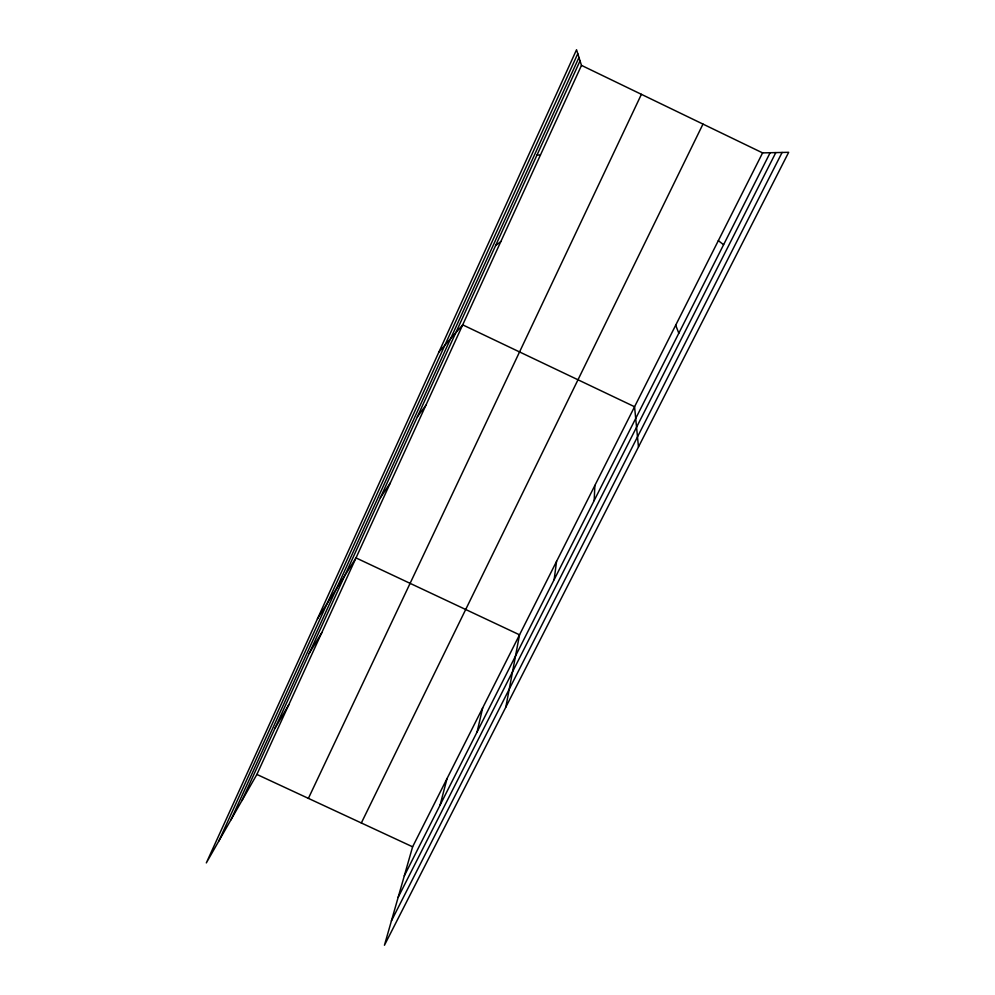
<?xml version="1.0" encoding="UTF-8"?>
<svg xmlns="http://www.w3.org/2000/svg" width="995" height="995" viewBox="0 0 995 995"><rect width="100%" height="100%" fill="white"/><g stroke="black" fill="none" stroke-linecap="round" stroke-linejoin="round"><path stroke-width="1.49" d="M594.177 500.547L594.873 485.423M554.14 579.687L556.553 561.404M505.833 707.146L519.527 634.822L356.011 557.909L317.442 618.853M477.115 731.922L482.674 707.905M440.076 805.142L447.053 778.525M762.593 152.894L412.614 846.807L384.443 945.25L788.674 152.31L762.593 152.894L581.478 65.371L576.54 49.75L206.326 862.901L256.884 774.433L581.478 65.371M218.838 841.024L577.784 53.693M230.939 819.843L578.978 57.449M241.984 800.515L580.048 60.857M308.388 798.376L641.402 94.326M361.334 822.977L702.98 124.089M404.306 875.836L770.142 152.72M398.149 897.353L775.814 152.596M391.408 920.91L782.095 152.459M275.018 728.24L288.811 704.696M309.234 653.379L321.833 632.571M380.388 497.699L390.338 482.911M417.378 416.756L425.885 405.263M438.919 352.031L462.7 324.855L634.561 406.731L638.479 446.942M495.609 245.591L500.846 241.511M537.001 155.021L540.409 155.083M256.884 774.433L412.614 846.807M718.34 240.628L723.601 244.733M675.692 325.191L678.814 333.25"/></g></svg>
